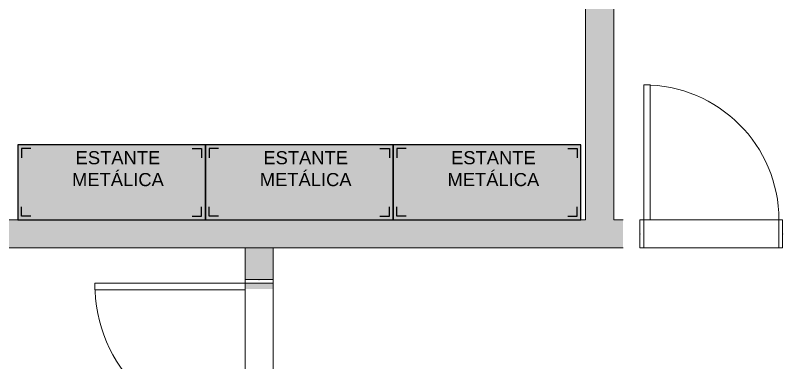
# Model space of a CAD drawing. Header units: metres. Extents: x 512 to 829, y -209 to 245.
# Drawn here: x 807.856 to 811.944, y -102.211 to -100.358 of the extents above; entities that cross this region are included whole.
import ezdxf

# ---------------------------------------------------------------- set-up
doc = ezdxf.new("R2010")
doc.units = ezdxf.units.M
doc.header["$LTSCALE"] = 0.508
doc.set_wipeout_variables(frame=1)
doc.header["$PDSIZE"] = -2
doc.linetypes.add('HIDDEN', pattern=[0.375, 0.25, -0.125])
doc.linetypes.add('HIDDEN2', pattern=[0.1875, 0.125, -0.0625])
doc.layers.get('0').update_dxf_attribs({"lineweight": 15})
for name, color, linetype, lineweight in [('Construit', 150, 'Continuous', 0), ('Demolir', 10, 'HIDDEN', 15), ('Hachura', 251, 'Continuous', 0), ('None', 7, 'Continuous', 5), ('NV1-ARQ-MOB-CON', 251, 'Continuous', 0), ('NãoImprimir', 7, 'Continuous', 5), ('Peitoris', 2, 'Continuous', 5), ('Telhado-Princ', 7, 'Continuous', 5)]:
    doc.layers.add(name, color=color, linetype=linetype, lineweight=lineweight)
for name, color, linetype in [('MB-ARQ-MOBILIÁRIO 02', 2, 'Continuous'), ('MB-ARQ-MOBILIÁRIO-EQUIPAMENTO-HATCH', 253, 'Continuous'), ('MB-ARQ-MOBILIÁRIO-TEXTO 1', 1, 'Continuous'), ('Piso', 4, 'Continuous')]:
    doc.layers.add(name, color=color, linetype=linetype)
doc.styles.add('MB', font='arial.ttf')

# ---------------------------------------------------------------- blocks, each defined once
blk = doc.blocks.new('Grupo-1424')
at = {"layer": 'None', "color": 7, "linetype": 'Continuous', "lineweight": 5}
for p, q in [((-0.42, 0.075), (-0.42, -0.075)), ((0.42, 0.075), (0.42, -0.075))]:
    blk.add_line(p, q, dxfattribs=at)
blk = doc.blocks.new('Grupo-1425')
at = {"color": 7, "linetype": 'Continuous', "lineweight": 5}
for points in [[(-0.42, 0.075), (-0.4, 0.075), (-0.4, -0.075), (-0.42, -0.075)], [(0.4, 0.075), (0.42, 0.075), (0.42, -0.075), (0.4, -0.075)]]:
    blk.add_wipeout(points, dxfattribs=at).dxf.layer = 'None'
at = {"layer": 'None', "color": 7, "linetype": 'Continuous', "lineweight": 5}
for points in [[(-0.42, 0.075), (-0.4, 0.075), (-0.4, -0.075), (-0.42, -0.075)], [(0.4, 0.075), (0.42, 0.075), (0.42, -0.075), (0.4, -0.075)]]:
    blk.add_lwpolyline(points, close=True, dxfattribs=at)
blk = doc.blocks.new('Grupo-1426')
at = {"layer": 'None', "color": 7}
blk.add_blockref('Grupo-1424', (0, 0), dxfattribs=at)
blk.add_blockref('Grupo-1425', (0, 0), dxfattribs=at)
at = {"layer": 'None', "color": 7, "linetype": 'Continuous', "lineweight": 5}
for p, q in [((-0.42, 0.075), (-0.4, 0.075)), ((-0.4, 0.075), (-0.4, -0.075)), ((0.42, 0.075), (0.4, 0.075)), ((0.4, 0.075), (0.4, -0.075)), ((-0.42, -0.075), (-0.4, -0.075)), ((0.42, -0.075), (0.4, -0.075))]:
    blk.add_line(p, q, dxfattribs=at)
blk = doc.blocks.new('Grupo-1427')
at = {"layer": 'None', "color": 7, "linetype": 'Continuous', "lineweight": 5}
blk.add_arc((-0.4, 0.075), 0.8, 0, 90, dxfattribs=at)
blk = doc.blocks.new('Grupo-1428')
at = {"color": 7, "linetype": 'Continuous', "lineweight": 5}
blk.add_wipeout([(-0.4, 0.075), (-0.4, 0.875), (-0.365, 0.875), (-0.365, 0.075)], dxfattribs=at).dxf.layer = 'None'
at = {"layer": 'None', "color": 7, "linetype": 'Continuous', "lineweight": 5}
blk.add_lwpolyline([(-0.4, 0.075), (-0.4, 0.875), (-0.365, 0.875), (-0.365, 0.075)], close=True, dxfattribs=at)
blk = doc.blocks.new('Grupo-1429')
at = {"layer": 'None', "color": 7}
blk.add_blockref('Grupo-1428', (0, 0), dxfattribs=at)
at = {"layer": 'None', "color": 7, "linetype": 'Continuous', "lineweight": 5}
for p, q in [((-0.4, 0.075), (-0.4, 0.875)), ((-0.4, 0.875), (-0.365, 0.875)), ((-0.365, 0.075), (-0.365, 0.875)), ((-0.4, 0.075), (-0.365, 0.075))]:
    blk.add_line(p, q, dxfattribs=at)
blk = doc.blocks.new('Grupo-1430')
at = {"layer": 'Peitoris', "color": 7}
blk.add_blockref('Grupo-1429', (0, 0), dxfattribs=at)
blk = doc.blocks.new('Grupo-1431')
at = {"layer": 'None', "color": 7, "linetype": 'Continuous', "lineweight": 5}
for p, q in [((0.42, 0.075), (-0.42, 0.075)), ((0.42, -0.075), (-0.42, -0.075))]:
    blk.add_line(p, q, dxfattribs=at)
blk = doc.blocks.new('Door (2D)-36')
at = {"layer": 'None', "color": 7}
blk.add_blockref('Grupo-1426', (0, 0), dxfattribs=at)
at = {"layer": 'NãoImprimir', "color": 7, "linetype": 'Continuous', "lineweight": 5}
for p in [(-0.42, 0), (0.42, 0)]:
    blk.add_point(p, dxfattribs=at)
at = {"layer": 'Peitoris', "color": 7}
blk.add_blockref('Grupo-1427', (0, 0), dxfattribs=at)
at = {"layer": 'None', "color": 7}
blk.add_blockref('Grupo-1430', (0, 0), dxfattribs=at)
at = {"layer": 'Telhado-Princ', "color": 7}
blk.add_blockref('Grupo-1431', (0, 0), dxfattribs=at)
blk = doc.blocks.new('Grupo-1547')
at = {"layer": 'NV1-ARQ-MOB-CON', "color": 7, "linetype": 'Continuous', "lineweight": 5}
for p, q in [((-0.38, 0.075), (-0.38, -0.075)), ((0.38, 0.075), (0.38, -0.075))]:
    blk.add_line(p, q, dxfattribs=at)
blk = doc.blocks.new('Grupo-1548')
at = {"layer": 'NV1-ARQ-MOB-CON', "color": 7, "linetype": 'Continuous', "lineweight": 5}
for points in [[(-0.38, 0.075), (-0.36, 0.075), (-0.36, -0.075), (-0.38, -0.075)], [(0.36, 0.075), (0.38, 0.075), (0.38, -0.075), (0.36, -0.075)]]:
    blk.add_lwpolyline(points, close=True, dxfattribs=at)
blk = doc.blocks.new('Grupo-1549')
at = {"layer": 'NV1-ARQ-MOB-CON', "color": 7, "linetype": 'Continuous', "lineweight": 5}
for p, q in [((-0.38, 0.075), (-0.36, 0.075)), ((-0.36, 0.075), (-0.36, -0.075)), ((0.38, 0.075), (0.36, 0.075)), ((0.36, 0.075), (0.36, -0.075)), ((-0.38, -0.075), (-0.36, -0.075)), ((0.38, -0.075), (0.36, -0.075))]:
    blk.add_line(p, q, dxfattribs=at)
at = {"layer": 'NV1-ARQ-MOB-CON', "color": 7}
for name in ['Grupo-1547', 'Grupo-1548']:
    blk.add_blockref(name, (0, 0), dxfattribs=at)
blk = doc.blocks.new('Grupo-1550')
at = {"layer": 'NV1-ARQ-MOB-CON', "color": 7, "linetype": 'Continuous', "lineweight": 5}
blk.add_arc((-0.36, 0.075), 0.72, 0, 90, dxfattribs=at)
blk = doc.blocks.new('Grupo-1551')
at = {"layer": 'NV1-ARQ-MOB-CON', "color": 7, "linetype": 'Continuous', "lineweight": 5}
blk.add_lwpolyline([(-0.36, 0.075), (-0.36, 0.795), (-0.325, 0.795), (-0.325, 0.075)], close=True, dxfattribs=at)
blk = doc.blocks.new('Grupo-1552')
at = {"layer": 'NV1-ARQ-MOB-CON', "color": 7, "linetype": 'Continuous', "lineweight": 5}
for p, q in [((-0.36, 0.075), (-0.36, 0.795)), ((-0.36, 0.795), (-0.325, 0.795)), ((-0.325, 0.075), (-0.325, 0.795)), ((-0.36, 0.075), (-0.325, 0.075))]:
    blk.add_line(p, q, dxfattribs=at)
at = {"layer": 'NV1-ARQ-MOB-CON', "color": 7}
blk.add_blockref('Grupo-1551', (0, 0), dxfattribs=at)
blk = doc.blocks.new('Grupo-1553')
at = {"layer": 'Peitoris', "color": 7}
blk.add_blockref('Grupo-1552', (0, 0), dxfattribs=at)
blk = doc.blocks.new('Grupo-1554')
at = {"layer": 'NV1-ARQ-MOB-CON', "color": 7, "linetype": 'Continuous', "lineweight": 5}
for p, q in [((0.38, 0.075), (-0.38, 0.075)), ((0.38, -0.075), (-0.38, -0.075))]:
    blk.add_line(p, q, dxfattribs=at)
blk = doc.blocks.new('Door (2D)-38')
at = {"layer": 'NãoImprimir', "color": 7, "linetype": 'Continuous', "lineweight": 5}
for p in [(-0.38, 0), (0.38, 0)]:
    blk.add_point(p, dxfattribs=at)
at = {"layer": 'NV1-ARQ-MOB-CON', "color": 7}
for name in ['Grupo-1553', 'Grupo-1549']:
    blk.add_blockref(name, (0, 0), dxfattribs=at)
at = {"layer": 'Peitoris', "color": 7}
blk.add_blockref('Grupo-1550', (0, 0), dxfattribs=at)
at = {"layer": 'Telhado-Princ', "color": 7}
blk.add_blockref('Grupo-1554', (0, 0), dxfattribs=at)
blk = doc.blocks.new('estante')
h = blk.add_hatch(color=0)
h.dxf.hatch_style = 1
h.paths.add_polyline_path([(-0.08, 0), (0.92, 0), (0.92, 0.4), (-0.08, 0.4)])
at = {"layer": 'MB-ARQ-MOBILIÁRIO 02'}
blk.add_lwpolyline([(-0.08, 0), (0.92, 0), (0.92, 0.4), (-0.08, 0.4)], close=True, dxfattribs=at)
at = {"layer": 'MB-ARQ-MOBILIÁRIO 02', "color": 250}
for points in [[(-0.01, 0.38), (-0.06, 0.38), (-0.06, 0.33)], [(0.85, 0.38), (0.9, 0.38), (0.9, 0.33)], [(-0.01, 0.02), (-0.06, 0.02), (-0.06, 0.07)], [(0.85, 0.02), (0.9, 0.02), (0.9, 0.07)]]:
    blk.add_lwpolyline(points, dxfattribs=at)

msp = doc.modelspace()

# ---------------------------------------------------------------- hatches: boundary and pattern name
at = {"layer": 'Hachura', "linetype": 'Continuous', "lineweight": 0}
h = msp.add_hatch(color=8, dxfattribs=at)
h.dxf.hatch_style = 1
h.paths.add_polyline_path([(810.8436, -101.5992), (810.8436, -101.4492), (809.9036, -101.4492), (809.9036, -101.5992)])

# ---------------------------------------------------------------- linework, layer by layer
at = {"layer": 'Construit', "linetype": 'Continuous', "lineweight": 0}
msp.add_line((809.9036, -101.4492), (810.8436, -101.4492), dxfattribs=at)
at = {"layer": 'Demolir', "linetype": 'HIDDEN2', "lineweight": 0, "ltscale": 0.08}
for p, q in [((809.9036, -101.4492), (809.9236, -101.4492)), ((810.8236, -101.4492), (810.7886, -101.4492)), ((810.8436, -101.4492), (810.8236, -101.4492)), ((809.9036, -101.5992), (809.9236, -101.5992)), ((810.8436, -101.5992), (810.8236, -101.5992))]:
    msp.add_line(p, q, dxfattribs=at)
at = {"layer": 'Hachura', "color": 7, "linetype": 'Continuous', "lineweight": 18}
msp.add_line((809.9036, -101.5992), (806.9296, -101.5992), dxfattribs=at)
at = {"layer": 'Hachura', "color": 8, "linetype": 'Continuous', "lineweight": 0}
for points in [[(810.8936, -92.8492), (811.0436, -92.8492), (810.8936, -101.4492), (811.0436, -101.4492)], [(809.9036, -101.4492), (809.9036, -101.5992), (806.9296, -101.4492), (806.9296, -101.5992)], [(811.0936, -101.4492), (811.0936, -101.5992), (810.8436, -101.4492), (810.8436, -101.5992)], [(809.0796, -101.5992), (809.2296, -101.5992), (809.0796, -101.8178), (809.2296, -101.8178)]]:
    msp.add_solid(points, dxfattribs=at)
at = {"layer": 'None', "color": 7, "linetype": 'Continuous', "lineweight": 18}
for p, q in [((810.8936, -92.8492), (810.8936, -101.4492)), ((811.0436, -92.8492), (811.0436, -101.4492)), ((809.1796, -101.4492), (806.9296, -101.4492)), ((809.9036, -101.4492), (809.1796, -101.4492)), ((810.8936, -101.4492), (810.8436, -101.4492)), ((811.0936, -101.4492), (811.0436, -101.4492)), ((809.9036, -101.5992), (806.9296, -101.5992)), ((809.0796, -101.5992), (809.0796, -101.8178)), ((809.2296, -101.5992), (809.2296, -101.8178)), ((809.9036, -101.5992), (810.8436, -101.5992)), ((811.0936, -101.5992), (810.8436, -101.5992))]:
    msp.add_line(p, q, dxfattribs=at)
at = {"layer": 'Piso', "linetype": 'Continuous', "lineweight": 0, "flags": 128}
msp.add_lwpolyline([(806.9296, -101.4492), (810.8936, -101.4492), (810.8936, -97.3492), (806.9296, -97.3492)], close=True, dxfattribs=at)

# ---------------------------------------------------------------- block references
at = {"layer": 'MB-ARQ-MOBILIÁRIO-EQUIPAMENTO-HATCH'}
for p in [(807.9486, -101.4492), (808.9486, -101.4492), (809.9486, -101.4492)]:
    msp.add_blockref('estante', p, dxfattribs=at)
at = {"layer": 'None', "color": 7, "lineweight": 0}
msp.add_blockref('Door (2D)-38', (811.5636, -101.5242), dxfattribs=at)

# ---------------------------------------------------------------- texts
at = {"layer": 'MB-ARQ-MOBILIÁRIO-TEXTO 1', "char_height": 0.07, "width": 0.8, "attachment_point": 2, "style": 'MB'}
for insert in [(808.4026, -101.0828), (809.4026, -101.0828), (810.4026, -101.0828)]:
    msp.add_mtext('ESTANTE METÁLICA', dxfattribs=dict(at, insert=insert))

# ---------------------------------------------------------------- next in the draw order: block references
at = {"layer": 'None', "color": 7, "lineweight": 0, "xscale": -1, "rotation": 90}
msp.add_blockref('Door (2D)-36', (809.1546, -102.1878), dxfattribs=at)

doc.saveas('drawing.dxf')
